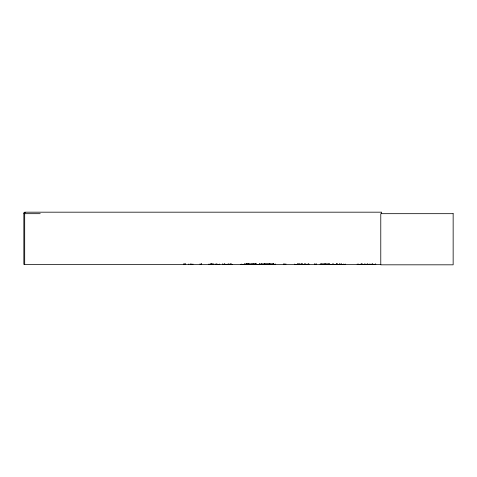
<?xml version="1.0" encoding="UTF-8"?>
<svg xmlns="http://www.w3.org/2000/svg" width="477" height="477" viewBox="0 0 477 477"><rect width="100%" height="100%" fill="white"/><g stroke="black" fill="none" stroke-linecap="round" stroke-linejoin="round"><path stroke-width="0.72" d="M259.715 264.389L259.715 263.966L259.768 264.389L240.974 264.347M321.295 264.389L321.379 263.966M328.397 264.324L328.409 263.966M275.551 264.389L275.551 263.966L275.473 264.336M294.381 264.389L308.822 264.336L308.822 263.966M222.294 264.389L224.035 264.336M224.613 264.336L232.096 264.371M241.201 264.336L241.237 264.002L241.279 264.389M246.472 264.336L246.514 264.002M294.637 264.336L294.679 264.002L294.72 264.389M369.24 264.336L357.184 264.389L357.249 263.966M261.563 264.336L261.611 264.002M265.91 264.336L265.951 264.002M208.67 264.336L212.867 264.336M307.057 264.336L307.11 264.002L307.164 264.389M222.61 264.336L222.664 264.002M25.341 212.718L23.85 212.718L23.85 264.389L380.873 264.389M23.85 213.678L40.211 213.678M245.363 264.055L254.909 264.055M260.531 264.055L273.726 264.055M320.198 264.055L329.75 264.055M245.345 264.18L254.933 264.18M260.514 264.192L273.744 264.192M320.18 264.192L329.768 264.18M219.879 264.371L215.711 264.336M260.52 264.359L275.515 264.282M314.725 264.002L316.639 264.347M320.192 264.359L345.163 264.371L345.163 263.966M370.909 264.389L370.909 263.966L370.957 264.282L375.822 264.347M231.78 264.336L231.727 264.002M316.334 264.336L316.281 264.002M272.409 264.336L272.361 264.002L272.319 264.389M268.062 264.336L268.02 264.002M375.572 264.336L375.53 264.002M247.128 264.336L247.187 263.751M259.405 264.336L259.363 264.002M343.637 264.336L343.607 264.002L343.577 264.389M337.191 264.336L337.161 264.002M336.768 263.859L336.78 264.371M329.679 264.324L329.667 263.966M365.954 264.324L365.948 263.966M358.364 264.324L358.358 263.966M259.631 264.371L259.577 263.966M381.618 213.678L381.618 212.182L24.691 212.182L24.691 264.389M375.488 263.966L375.488 264.389M372.597 263.859L372.597 264.389M372.436 263.859L372.436 264.389M369.329 263.966L369.329 264.389M367.803 263.859L367.803 264.389M367.648 263.859L367.648 264.389M364.839 263.966L364.78 264.389L364.756 263.966M362.162 263.859L362.162 264.389M361.894 263.859L361.894 264.389M361.298 263.859L361.298 264.389M361.035 263.859L361.035 264.389M341.46 263.859L341.46 264.389M341.192 263.859L341.192 264.389M340.006 263.859L340.006 264.389M339.779 263.859L339.779 264.389M339.415 263.966L339.415 264.389M337.489 263.966L337.489 264.389M337.132 263.966L337.132 264.389M336.696 263.966L336.696 264.389M336.547 263.859L336.547 264.389M333.137 263.859L333.137 264.389M332.97 263.966L332.97 264.389M332.892 263.859L332.892 264.389M325.183 263.859L325.183 264.389M324.938 263.859L324.938 264.389M316.233 263.966L316.233 264.389M314.647 263.859L314.677 264.389M308.75 263.859L308.804 264.389M308.72 263.966L308.72 264.389M305.453 263.966L305.453 264.389M305.119 263.859L305.119 264.389M304.857 263.859L304.857 264.389M304.594 263.966L304.594 264.389M302.561 263.859L302.561 264.389M302.406 263.859L302.406 264.389M301.386 263.859L301.386 264.389M301.202 263.859L301.22 264.389L301.154 263.966M300.88 263.966L300.88 264.389M299.294 263.966L299.294 264.389M299.204 263.966L299.204 264.389M299.079 263.751L299.079 264.389M298.387 263.751L298.387 264.389M297.773 263.859L297.773 264.389M297.642 263.751L297.612 264.389M285.848 263.751L285.848 264.389M284.405 263.751L284.405 264.389M283.35 263.751L283.35 264.389M273.554 263.859L273.554 264.389M273.369 263.859L273.369 264.389M270.161 263.966L270.161 264.389M269.517 263.859L269.517 264.389M269.368 263.859L269.368 264.389M267.973 263.966L267.973 264.389M265.999 263.966L265.999 264.389M264.604 263.859L264.604 264.389M264.449 263.859L264.449 264.389M261.652 263.966L261.652 264.389M259.327 263.966L259.327 264.389M256.119 263.859L256.06 264.389M256.018 263.859L256.018 264.389M255.934 263.859L255.875 264.389M255.791 263.859L255.791 264.389M255.755 263.859L255.755 264.389M255.606 263.859L255.606 264.389M253.937 263.966L253.937 264.389M253.215 263.859L253.221 264.389M251.904 263.966L251.904 264.389M248.958 263.859L248.958 264.389M248.773 263.859L248.773 264.389M248.243 263.751L248.243 264.389M246.847 263.966L246.847 264.389M246.549 263.966L246.549 264.389M244.623 263.859L244.623 264.389M244.439 263.859L244.439 264.389M231.673 263.966L231.673 264.389M230.248 263.966L230.284 264.389M230.152 263.859L230.152 264.389M230.099 263.859L230.099 264.389M228.286 263.859L228.286 264.389M228.101 263.859L228.101 264.389M224.894 263.966L224.894 264.389M224.136 263.966L224.136 264.389M222.711 263.966L222.711 264.389M219.509 263.966L219.509 264.389M216.898 263.859L216.898 264.389M216.761 263.859L216.761 264.389M215.616 263.966L215.616 264.389M213.851 263.859L213.851 264.389M213.022 263.966L212.975 264.389M212.903 263.966L212.903 264.389M212.08 263.751L212.08 264.389M211.758 263.859L211.758 264.389M211.621 263.859L211.621 264.389M211.025 263.751L211.025 264.389M210.619 263.751L210.619 264.389M209.009 263.966L209.009 264.389M201.64 263.751L201.64 264.389M201.556 263.751L201.556 264.389M200.096 263.751L200.096 264.389M192.899 263.966L192.899 264.389M191.307 263.966L191.307 264.389M190.878 263.966L190.878 264.389M190.472 263.966L190.472 264.389M188.85 263.966L188.85 264.389M185.452 263.751L185.452 264.389M185.016 263.751L185.016 264.389M184.706 263.751L184.706 264.389M183.526 263.751L183.526 264.389M453.15 213.678L380.777 213.678L380.777 264.818L453.15 264.818L453.15 213.678M254.092 264.389L254.092 263.966L254.044 264.389M252.1 264.389L252.094 263.966L252.041 264.389M224.285 264.389L224.285 263.859L224.238 264.389"/></g></svg>
